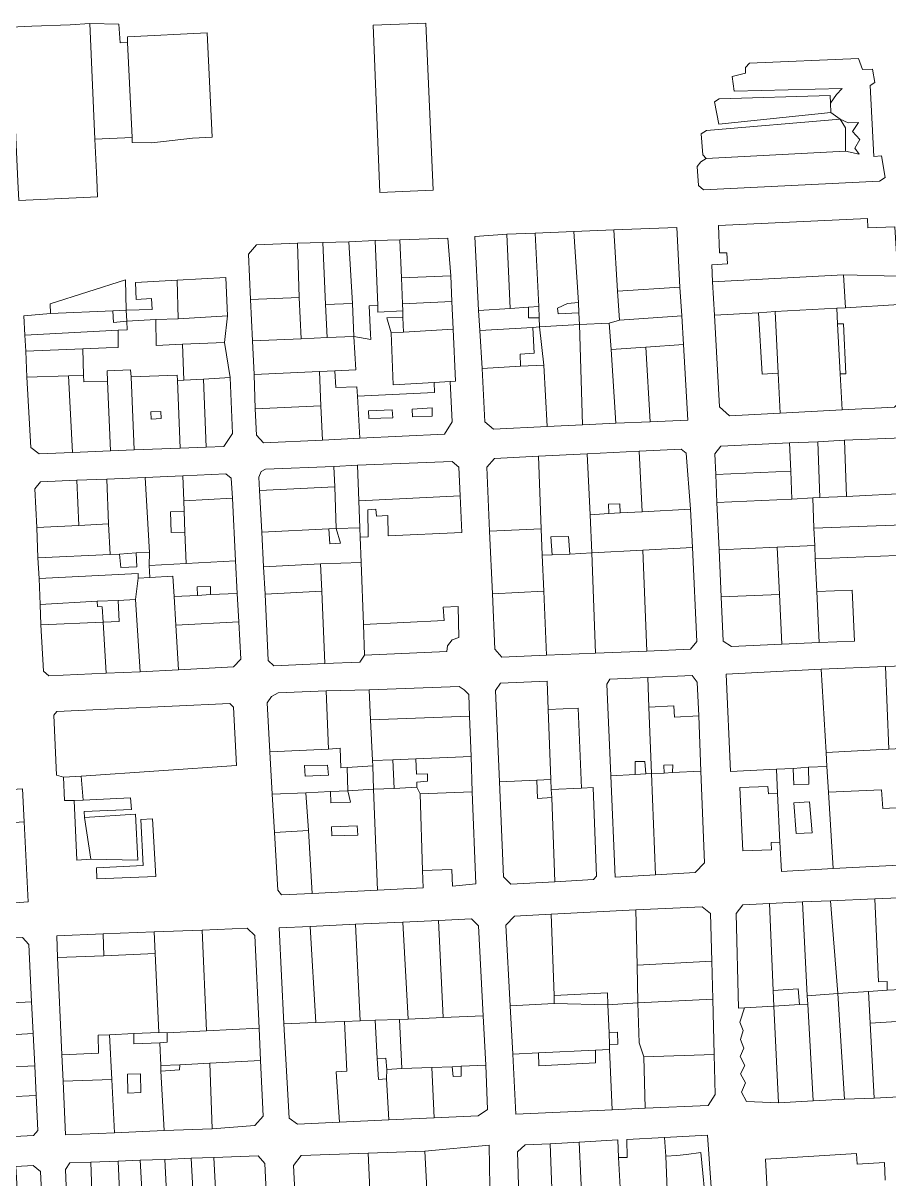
# Model space of a CAD drawing. Header units: inches. Extents: x 1138763 to 1140867, y 1050756 to 1053008.
# Drawn here: x 1139404.4 to 1139679.6, y 1052256.3 to 1052623.9 of the extents above; entities that cross this region are included whole.
import ezdxf

# ---------------------------------------------------------------- set-up
doc = ezdxf.new("R2010")
doc.units = ezdxf.units.IN
doc.header["$MEASUREMENT"] = 0
doc.layers.add('LimEdif_AM', color=44, linetype='Continuous', lineweight=5)

msp = doc.modelspace()

# ---------------------------------------------------------------- linework, layer by layer
at = {"layer": 'LimEdif_AM'}
for points in [[(1139425.56, 1052623.75), (1139427.19, 1052587), (1139427.81, 1052574.25), (1139428.06, 1052568.62), (1139403.06, 1052567.5), (1139402.69, 1052573.5), (1139400.44, 1052622.62), (1139407.19, 1052622.87), (1139419.31, 1052623.37), (1139425.56, 1052623.75)], [(1139425.56, 1052623.75), (1139434.81, 1052623.5), (1139435.19, 1052617.62), (1139437.56, 1052617.75), (1139439.06, 1052587.5), (1139427.19, 1052587), (1139425.56, 1052623.75)], [(1139517.81, 1052570), (1139515.69, 1052623.25), (1139532.44, 1052623.87), (1139534.69, 1052570.75), (1139517.81, 1052570)], [(1139437.56, 1052617.75), (1139437.56, 1052619.5), (1139462.94, 1052620.75), (1139464.44, 1052587.62), (1139458.19, 1052587.25), (1139445.31, 1052585.75), (1139439.06, 1052585.87), (1139439.06, 1052587.5), (1139437.56, 1052617.75)], [(1139661.19, 1052595.5), (1139661.06, 1052598.37), (1139662.94, 1052601.12), (1139664.81, 1052603.12), (1139630.44, 1052602.25), (1139629.81, 1052606.87), (1139634.06, 1052608), (1139634.06, 1052609.75), (1139635.31, 1052611.12), (1139669.94, 1052612.62), (1139671.19, 1052609.12), (1139674.44, 1052609.25), (1139675.19, 1052605), (1139673.69, 1052604), (1139674.81, 1052581.5), (1139677.31, 1052581.62), (1139678.44, 1052574.75), (1139676.69, 1052573.62), (1139620.69, 1052570.87), (1139619.06, 1052572.25), (1139618.69, 1052578.25), (1139619.81, 1052579.75), (1139621.56, 1052580.87), (1139665.81, 1052583.12), (1139670.19, 1052582.25), (1139668.81, 1052584.12), (1139670.44, 1052586.87), (1139668.06, 1052589.37), (1139669.94, 1052592.25), (1139666.69, 1052592.12), (1139664.19, 1052593.37), (1139661.19, 1052595.5)], [(1139661.19, 1052595.5), (1139625.56, 1052591.75), (1139624.19, 1052598.87), (1139625.69, 1052599.75), (1139660.94, 1052600.87), (1139661.06, 1052598.37), (1139661.19, 1052595.5)], [(1139664.19, 1052593.37), (1139665.81, 1052590.62), (1139665.81, 1052583.12), (1139621.56, 1052580.87), (1139620.44, 1052582), (1139619.94, 1052588.62), (1139621.69, 1052589.75), (1139664.19, 1052593.37)], [(1139664.19, 1052593.37), (1139666.69, 1052592.12), (1139669.94, 1052592.25), (1139668.06, 1052589.37), (1139670.44, 1052586.87), (1139668.81, 1052584.12), (1139670.19, 1052582.25), (1139665.81, 1052583.12), (1139665.81, 1052590.62), (1139664.19, 1052593.37)], [(1139682.44, 1052543.37), (1139665.19, 1052543.87), (1139623.56, 1052541.62), (1139623.31, 1052547), (1139628.31, 1052547.37), (1139628.06, 1052550.87), (1139625.81, 1052550.87), (1139625.44, 1052559.5), (1139672.81, 1052561.75), (1139672.94, 1052558.75), (1139681.56, 1052559.12), (1139682.44, 1052543.37)], [(1139559.19, 1052533.12), (1139549.19, 1052532.5), (1139547.94, 1052556), (1139558.19, 1052556.75), (1139559.19, 1052533.12)], [(1139558.19, 1052556.75), (1139567.19, 1052557.12), (1139568.31, 1052533.75), (1139565.06, 1052533.5), (1139559.19, 1052533.12), (1139558.19, 1052556.75)], [(1139567.19, 1052557.12), (1139579.44, 1052557.62), (1139580.94, 1052535), (1139577.44, 1052534.75), (1139574.31, 1052533.25), (1139574.44, 1052531.37), (1139581.06, 1052531.75), (1139581.31, 1052528), (1139568.56, 1052527.25), (1139568.44, 1052530.12), (1139568.31, 1052533.75), (1139567.19, 1052557.12)], [(1139579.44, 1052557.62), (1139592.19, 1052558.12), (1139593.31, 1052538.62), (1139593.94, 1052529.37), (1139590.69, 1052528.5), (1139581.31, 1052528), (1139581.06, 1052531.75), (1139580.94, 1052535), (1139579.44, 1052557.62)], [(1139592.19, 1052558.12), (1139612.19, 1052558.87), (1139613.19, 1052539.87), (1139593.31, 1052538.62), (1139592.19, 1052558.12)], [(1139492.19, 1052536.62), (1139476.69, 1052536), (1139476.06, 1052550.37), (1139478.56, 1052553.37), (1139491.56, 1052553.87), (1139492.19, 1052536.62)], [(1139491.56, 1052553.87), (1139499.69, 1052554.12), (1139500.56, 1052534.37), (1139501.06, 1052523.87), (1139492.81, 1052523.5), (1139492.19, 1052536.62), (1139491.56, 1052553.87)], [(1139499.69, 1052554.12), (1139507.94, 1052554.37), (1139509.06, 1052534.75), (1139500.56, 1052534.37), (1139499.69, 1052554.12)], [(1139507.94, 1052554.37), (1139516.31, 1052554.75), (1139517.19, 1052534.12), (1139514.44, 1052534), (1139514.81, 1052525), (1139514.94, 1052523.25), (1139509.56, 1052524.25), (1139509.06, 1052534.75), (1139507.94, 1052554.37)], [(1139516.31, 1052554.75), (1139524.19, 1052555), (1139524.69, 1052542.87), (1139524.94, 1052534.62), (1139525.06, 1052532.37), (1139517.19, 1052532), (1139517.19, 1052534.12), (1139516.31, 1052554.75)], [(1139524.19, 1052555), (1139539.44, 1052555.5), (1139540.31, 1052543.5), (1139524.69, 1052542.87), (1139524.19, 1052555)], [(1139437.19, 1052532.62), (1139432.94, 1052532.37), (1139413.06, 1052531.5), (1139412.94, 1052534.62), (1139436.94, 1052542.25), (1139437.19, 1052532.62)], [(1139437.19, 1052532.62), (1139445.44, 1052532.75), (1139445.19, 1052536.25), (1139440.31, 1052536), (1139440.06, 1052541.37), (1139453.31, 1052542.12), (1139453.69, 1052529.87), (1139446.56, 1052529.62), (1139437.31, 1052529.12), (1139437.19, 1052532.62)], [(1139453.31, 1052542.12), (1139468.81, 1052543), (1139469.31, 1052530.75), (1139453.69, 1052529.87), (1139453.31, 1052542.12)], [(1139540.31, 1052543.5), (1139540.69, 1052535.37), (1139524.94, 1052534.62), (1139524.69, 1052542.87), (1139540.31, 1052543.5)], [(1139665.19, 1052543.87), (1139665.81, 1052533.37), (1139663.06, 1052533.25), (1139643.44, 1052532.12), (1139638.19, 1052531.75), (1139624.19, 1052531), (1139623.56, 1052541.62), (1139665.19, 1052543.87)], [(1139682.44, 1052543.37), (1139682.94, 1052534.37), (1139665.81, 1052533.37), (1139665.19, 1052543.87), (1139682.44, 1052543.37)], [(1139613.19, 1052539.87), (1139613.81, 1052530.75), (1139593.94, 1052529.37), (1139593.31, 1052538.62), (1139613.19, 1052539.87)], [(1139492.19, 1052536.62), (1139492.81, 1052523.5), (1139477.31, 1052522.87), (1139476.69, 1052536), (1139492.19, 1052536.62)], [(1139509.06, 1052534.75), (1139509.56, 1052524.25), (1139501.06, 1052523.87), (1139500.56, 1052534.37), (1139509.06, 1052534.75)], [(1139525.06, 1052532.37), (1139525.06, 1052530.25), (1139520.06, 1052530.12), (1139521.44, 1052525.37), (1139522.06, 1052508.87), (1139535.06, 1052509.62), (1139535.19, 1052506.37), (1139510.69, 1052505.25), (1139510.44, 1052508.25), (1139503.81, 1052508), (1139503.44, 1052513.25), (1139510.19, 1052513.62), (1139509.56, 1052524.25), (1139514.94, 1052523.25), (1139514.81, 1052525), (1139514.44, 1052534), (1139517.19, 1052534.12), (1139517.19, 1052532), (1139525.06, 1052532.37)], [(1139540.69, 1052535.37), (1139541.06, 1052526.5), (1139525.31, 1052525.62), (1139525.06, 1052530.25), (1139525.06, 1052532.37), (1139524.94, 1052534.62), (1139540.69, 1052535.37)], [(1139568.31, 1052533.75), (1139568.44, 1052530.12), (1139565.06, 1052530.12), (1139565.06, 1052533.5), (1139568.31, 1052533.75)], [(1139581.06, 1052531.75), (1139574.44, 1052531.37), (1139574.31, 1052533.25), (1139577.44, 1052534.75), (1139580.94, 1052535), (1139581.06, 1052531.75)], [(1139682.94, 1052534.37), (1139684.56, 1052504.87), (1139681.44, 1052501.75), (1139664.81, 1052500.87), (1139664.19, 1052512.37), (1139665.94, 1052512.37), (1139665.19, 1052528.25), (1139663.31, 1052528.25), (1139663.06, 1052533.25), (1139665.81, 1052533.37), (1139682.94, 1052534.37)], [(1139432.94, 1052532.37), (1139433.06, 1052528.62), (1139437.31, 1052529.12), (1139437.44, 1052526.37), (1139434.56, 1052526.25), (1139404.94, 1052524.62), (1139404.56, 1052530.75), (1139413.06, 1052531.5), (1139432.94, 1052532.37)], [(1139437.19, 1052532.62), (1139437.31, 1052529.12), (1139433.06, 1052528.62), (1139432.94, 1052532.37), (1139437.19, 1052532.62)], [(1139469.31, 1052530.75), (1139468.44, 1052522.25), (1139455.06, 1052521.75), (1139452.94, 1052521.62), (1139446.69, 1052521.37), (1139446.56, 1052529.62), (1139453.69, 1052529.87), (1139469.31, 1052530.75)], [(1139525.31, 1052525.62), (1139521.44, 1052525.37), (1139520.06, 1052530.12), (1139525.06, 1052530.25), (1139525.31, 1052525.62)], [(1139565.06, 1052533.5), (1139565.06, 1052530.12), (1139568.44, 1052530.12), (1139568.56, 1052527.25), (1139566.44, 1052527.12), (1139549.56, 1052526.12), (1139549.19, 1052532.5), (1139559.19, 1052533.12), (1139565.06, 1052533.5)], [(1139613.81, 1052530.75), (1139614.31, 1052521.62), (1139602.31, 1052520.87), (1139591.31, 1052520.12), (1139590.69, 1052528.5), (1139593.94, 1052529.37), (1139613.81, 1052530.75)], [(1139638.19, 1052531.75), (1139639.31, 1052512.25), (1139644.44, 1052512.5), (1139645.06, 1052499.87), (1139628.94, 1052499), (1139625.81, 1052501.87), (1139624.19, 1052531), (1139638.19, 1052531.75)], [(1139643.44, 1052532.12), (1139644.44, 1052512.5), (1139639.31, 1052512.25), (1139638.19, 1052531.75), (1139643.44, 1052532.12)], [(1139663.06, 1052533.25), (1139663.31, 1052528.25), (1139664.19, 1052512.37), (1139664.81, 1052500.87), (1139645.06, 1052499.87), (1139644.44, 1052512.5), (1139643.44, 1052532.12), (1139663.06, 1052533.25)], [(1139434.56, 1052526.25), (1139434.56, 1052520.75), (1139430.81, 1052520.62), (1139423.31, 1052520.25), (1139405.19, 1052519.5), (1139404.94, 1052524.62), (1139434.56, 1052526.25)], [(1139446.56, 1052529.62), (1139446.69, 1052521.37), (1139452.94, 1052521.62), (1139455.06, 1052521.75), (1139455.44, 1052510.37), (1139453.44, 1052510.25), (1139453.31, 1052511.87), (1139438.69, 1052511.37), (1139438.56, 1052513.62), (1139431.06, 1052513.25), (1139431.19, 1052510), (1139423.69, 1052509.75), (1139423.56, 1052511.87), (1139423.31, 1052520.25), (1139430.81, 1052520.62), (1139434.56, 1052520.75), (1139434.56, 1052526.25), (1139437.44, 1052526.37), (1139437.31, 1052529.12), (1139446.56, 1052529.62)], [(1139541.06, 1052526.5), (1139541.81, 1052510), (1139540.19, 1052509.87), (1139535.06, 1052509.62), (1139522.06, 1052508.87), (1139521.44, 1052525.37), (1139525.31, 1052525.62), (1139541.06, 1052526.5)], [(1139566.44, 1052527.12), (1139566.81, 1052518.87), (1139562.44, 1052518.62), (1139562.56, 1052514.75), (1139550.31, 1052514), (1139549.56, 1052526.12), (1139566.44, 1052527.12)], [(1139568.56, 1052527.25), (1139569.94, 1052515.12), (1139562.56, 1052514.75), (1139562.44, 1052518.62), (1139566.81, 1052518.87), (1139566.44, 1052527.12), (1139568.56, 1052527.25)], [(1139581.31, 1052528), (1139582.19, 1052496.12), (1139570.94, 1052495.62), (1139569.94, 1052515.12), (1139568.56, 1052527.25), (1139581.31, 1052528)], [(1139590.69, 1052528.5), (1139591.31, 1052520.12), (1139592.81, 1052496.62), (1139582.19, 1052496.12), (1139581.31, 1052528), (1139590.69, 1052528.5)], [(1139663.31, 1052528.25), (1139665.19, 1052528.25), (1139665.94, 1052512.37), (1139664.19, 1052512.37), (1139663.31, 1052528.25)], [(1139509.56, 1052524.25), (1139510.19, 1052513.62), (1139503.44, 1052513.25), (1139498.56, 1052513.12), (1139477.81, 1052512.12), (1139477.31, 1052522.87), (1139492.81, 1052523.5), (1139501.06, 1052523.87), (1139509.56, 1052524.25)], [(1139423.31, 1052520.25), (1139423.56, 1052511.87), (1139418.81, 1052511.75), (1139405.56, 1052511.25), (1139405.19, 1052519.5), (1139423.31, 1052520.25)], [(1139468.44, 1052522.25), (1139470.19, 1052511.12), (1139461.69, 1052510.62), (1139455.44, 1052510.37), (1139455.06, 1052521.75), (1139468.44, 1052522.25)], [(1139602.31, 1052520.87), (1139603.69, 1052497.12), (1139592.81, 1052496.62), (1139591.31, 1052520.12), (1139602.31, 1052520.87)], [(1139614.31, 1052521.62), (1139615.69, 1052497.62), (1139603.69, 1052497.12), (1139602.31, 1052520.87), (1139614.31, 1052521.62)], [(1139418.81, 1052511.75), (1139420.06, 1052487.37), (1139409.44, 1052486.87), (1139406.81, 1052488.87), (1139405.56, 1052511.25), (1139418.81, 1052511.75)], [(1139423.56, 1052511.87), (1139423.69, 1052509.75), (1139431.19, 1052510), (1139432.19, 1052487.87), (1139420.06, 1052487.37), (1139418.81, 1052511.75), (1139423.56, 1052511.87)], [(1139438.69, 1052511.37), (1139439.69, 1052488.12), (1139432.19, 1052487.87), (1139431.19, 1052510), (1139431.06, 1052513.25), (1139438.56, 1052513.62), (1139438.69, 1052511.37)], [(1139453.44, 1052510.25), (1139454.31, 1052488.75), (1139439.69, 1052488.12), (1139438.69, 1052511.37), (1139453.31, 1052511.87), (1139453.44, 1052510.25)], [(1139498.56, 1052513.12), (1139499.06, 1052502.12), (1139478.19, 1052501.25), (1139477.81, 1052512.12), (1139498.56, 1052513.12)], [(1139503.44, 1052513.25), (1139503.81, 1052508), (1139510.44, 1052508.25), (1139510.69, 1052505.25), (1139511.44, 1052491.87), (1139499.56, 1052491.25), (1139499.06, 1052502.12), (1139498.56, 1052513.12), (1139503.44, 1052513.25)], [(1139569.94, 1052515.12), (1139570.94, 1052495.62), (1139553.94, 1052494.75), (1139551.19, 1052497.12), (1139550.31, 1052514), (1139562.56, 1052514.75), (1139569.94, 1052515.12)], [(1139461.69, 1052510.62), (1139462.56, 1052489), (1139454.31, 1052488.75), (1139453.44, 1052510.25), (1139455.44, 1052510.37), (1139461.69, 1052510.62)], [(1139470.19, 1052511.12), (1139470.94, 1052493.37), (1139468.19, 1052489.25), (1139462.56, 1052489), (1139461.69, 1052510.62), (1139470.19, 1052511.12)], [(1139540.19, 1052509.87), (1139540.81, 1052497.12), (1139538.31, 1052493.12), (1139511.44, 1052491.87), (1139510.69, 1052505.25), (1139535.19, 1052506.37), (1139535.06, 1052509.62), (1139540.19, 1052509.87)], [(1139499.06, 1052502.12), (1139499.56, 1052491.25), (1139480.81, 1052490.37), (1139478.56, 1052492.87), (1139478.19, 1052501.25), (1139499.06, 1052502.12)], [(1139514.31, 1052498.12), (1139521.94, 1052498.37), (1139521.69, 1052500.87), (1139514.19, 1052500.62), (1139514.31, 1052498.12)], [(1139514.31, 1052498.12), (1139514.19, 1052500.62), (1139521.69, 1052500.87), (1139521.94, 1052498.37), (1139514.31, 1052498.12)], [(1139528.19, 1052498.62), (1139534.44, 1052498.87), (1139534.44, 1052501.5), (1139528.06, 1052501.12), (1139528.19, 1052498.62)], [(1139528.19, 1052498.62), (1139528.06, 1052501.12), (1139534.44, 1052501.5), (1139534.44, 1052498.87), (1139528.19, 1052498.62)], [(1139445.06, 1052497.87), (1139448.31, 1052498.12), (1139448.19, 1052500.37), (1139444.94, 1052500.25), (1139445.06, 1052497.87)], [(1139445.06, 1052497.87), (1139444.94, 1052500.25), (1139448.19, 1052500.37), (1139448.31, 1052498.12), (1139445.06, 1052497.87)], [(1139648.44, 1052481.37), (1139624.56, 1052480.37), (1139624.31, 1052486.87), (1139626.19, 1052489.37), (1139648.06, 1052490.37), (1139648.44, 1052481.37)], [(1139648.06, 1052490.37), (1139657.06, 1052490.75), (1139657.69, 1052473), (1139655.44, 1052472.87), (1139648.81, 1052472.5), (1139648.44, 1052481.37), (1139648.06, 1052490.37)], [(1139657.06, 1052490.75), (1139665.56, 1052491.25), (1139666.19, 1052473.37), (1139657.69, 1052473), (1139657.06, 1052490.75)], [(1139665.56, 1052491.25), (1139683.94, 1052492), (1139685.94, 1052490.37), (1139686.56, 1052474.37), (1139666.19, 1052473.37), (1139665.56, 1052491.25)], [(1139569.06, 1052463), (1139552.69, 1052462.25), (1139551.81, 1052482.62), (1139554.19, 1052485.37), (1139568.19, 1052486.12), (1139569.06, 1052463)], [(1139568.19, 1052486.12), (1139583.69, 1052486.87), (1139584.69, 1052467.5), (1139585.19, 1052455.37), (1139578.19, 1052455), (1139577.81, 1052460.62), (1139572.19, 1052460.5), (1139572.56, 1052454.75), (1139569.44, 1052454.62), (1139569.06, 1052463), (1139568.19, 1052486.12)], [(1139583.69, 1052486.87), (1139600.19, 1052487.75), (1139601.19, 1052468.5), (1139594.19, 1052468.12), (1139594.06, 1052471), (1139590.44, 1052470.87), (1139590.56, 1052467.87), (1139584.69, 1052467.5), (1139583.69, 1052486.87)], [(1139600.19, 1052487.75), (1139613.56, 1052488.37), (1139615.19, 1052487.12), (1139616.56, 1052469.25), (1139601.19, 1052468.5), (1139600.19, 1052487.75)], [(1139503.44, 1052476.37), (1139479.56, 1052475.25), (1139479.31, 1052479.5), (1139480.06, 1052481.25), (1139481.44, 1052482), (1139503.19, 1052482.87), (1139503.44, 1052476.37)], [(1139503.19, 1052482.87), (1139510.69, 1052483.25), (1139511.06, 1052472), (1139511.44, 1052463.37), (1139503.94, 1052463.12), (1139503.44, 1052476.37), (1139503.19, 1052482.87)], [(1139510.69, 1052483.25), (1139540.81, 1052484.5), (1139542.94, 1052482.62), (1139543.31, 1052473.5), (1139511.06, 1052472), (1139510.69, 1052483.25)], [(1139422.06, 1052464.12), (1139408.69, 1052463.5), (1139408.06, 1052475.75), (1139409.94, 1052478), (1139421.44, 1052478.5), (1139422.06, 1052464.12)], [(1139421.44, 1052478.5), (1139430.94, 1052478.87), (1139431.56, 1052464.62), (1139422.06, 1052464.12), (1139421.44, 1052478.5)], [(1139430.94, 1052478.87), (1139443.19, 1052479.37), (1139444.56, 1052455.5), (1139440.31, 1052455.37), (1139435.06, 1052455), (1139432.06, 1052454.87), (1139431.56, 1052464.62), (1139430.94, 1052478.87)], [(1139443.19, 1052479.37), (1139455.19, 1052479.87), (1139455.44, 1052472), (1139455.56, 1052468.62), (1139451.19, 1052468.5), (1139451.44, 1052461.87), (1139455.81, 1052462), (1139456.19, 1052452), (1139444.44, 1052451.37), (1139444.56, 1052455.5), (1139443.19, 1052479.37)], [(1139455.19, 1052479.87), (1139468.81, 1052480.5), (1139470.56, 1052479.12), (1139470.94, 1052472.75), (1139455.44, 1052472), (1139455.19, 1052479.87)], [(1139648.44, 1052481.37), (1139648.81, 1052472.5), (1139624.94, 1052471.37), (1139624.56, 1052480.37), (1139648.44, 1052481.37)], [(1139503.44, 1052476.37), (1139503.94, 1052463.12), (1139501.56, 1052463), (1139480.31, 1052462), (1139479.56, 1052475.25), (1139503.44, 1052476.37)], [(1139470.94, 1052472.75), (1139471.94, 1052452.87), (1139456.19, 1052452), (1139455.81, 1052462), (1139455.56, 1052468.62), (1139455.44, 1052472), (1139470.94, 1052472.75)], [(1139543.31, 1052473.5), (1139543.81, 1052461.87), (1139520.44, 1052460.87), (1139520.31, 1052467.25), (1139516.69, 1052467.12), (1139516.56, 1052469.25), (1139513.94, 1052469.12), (1139514.06, 1052460.5), (1139511.56, 1052460.37), (1139511.44, 1052463.37), (1139511.06, 1052472), (1139543.31, 1052473.5)], [(1139655.44, 1052472.87), (1139655.81, 1052463.25), (1139656.06, 1052457.75), (1139644.06, 1052457.25), (1139625.69, 1052456.37), (1139624.94, 1052471.37), (1139648.81, 1052472.5), (1139655.44, 1052472.87)], [(1139686.56, 1052474.37), (1139686.94, 1052464.37), (1139655.81, 1052463.25), (1139655.44, 1052472.87), (1139657.69, 1052473), (1139666.19, 1052473.37), (1139686.56, 1052474.37)], [(1139455.81, 1052462), (1139451.44, 1052461.87), (1139451.19, 1052468.5), (1139455.56, 1052468.62), (1139455.81, 1052462)], [(1139616.56, 1052469.25), (1139617.19, 1052457.12), (1139601.44, 1052456.25), (1139585.19, 1052455.37), (1139584.69, 1052467.5), (1139590.56, 1052467.87), (1139594.19, 1052468.12), (1139601.19, 1052468.5), (1139616.56, 1052469.25)], [(1139594.19, 1052468.12), (1139590.56, 1052467.87), (1139590.44, 1052470.87), (1139594.06, 1052471), (1139594.19, 1052468.12)], [(1139431.56, 1052464.62), (1139432.06, 1052454.87), (1139409.06, 1052453.87), (1139408.69, 1052463.5), (1139422.06, 1052464.12), (1139431.56, 1052464.62)], [(1139686.94, 1052464.37), (1139687.31, 1052454.75), (1139656.19, 1052453.5), (1139656.06, 1052457.75), (1139655.81, 1052463.25), (1139686.94, 1052464.37)], [(1139511.44, 1052463.37), (1139511.56, 1052460.37), (1139511.81, 1052452.37), (1139498.94, 1052451.87), (1139480.81, 1052451), (1139480.31, 1052462), (1139501.56, 1052463), (1139501.94, 1052458.25), (1139505.31, 1052458.5), (1139503.94, 1052463.12), (1139511.44, 1052463.37)], [(1139503.94, 1052463.12), (1139505.31, 1052458.5), (1139501.94, 1052458.25), (1139501.56, 1052463), (1139503.94, 1052463.12)], [(1139569.06, 1052463), (1139569.44, 1052454.62), (1139569.94, 1052443.25), (1139553.56, 1052442.37), (1139552.69, 1052462.25), (1139569.06, 1052463)], [(1139578.19, 1052455), (1139572.56, 1052454.75), (1139572.19, 1052460.5), (1139577.81, 1052460.62), (1139578.19, 1052455)], [(1139617.19, 1052457.12), (1139618.56, 1052427.25), (1139616.56, 1052424.75), (1139602.69, 1052424.12), (1139601.44, 1052456.25), (1139617.19, 1052457.12)], [(1139644.06, 1052457.25), (1139644.81, 1052442.12), (1139626.31, 1052441.37), (1139625.69, 1052456.37), (1139644.06, 1052457.25)], [(1139656.06, 1052457.75), (1139656.19, 1052453.5), (1139656.69, 1052443.12), (1139657.44, 1052426.87), (1139645.56, 1052426.37), (1139644.81, 1052442.12), (1139644.06, 1052457.25), (1139656.06, 1052457.75)], [(1139444.56, 1052455.5), (1139444.44, 1052451.37), (1139444.69, 1052447.62), (1139440.94, 1052447.37), (1139440.94, 1052448.87), (1139409.44, 1052447.25), (1139409.06, 1052453.87), (1139432.06, 1052454.87), (1139435.06, 1052455), (1139435.44, 1052450.75), (1139440.56, 1052451), (1139440.31, 1052455.37), (1139444.56, 1052455.5)], [(1139440.31, 1052455.37), (1139440.56, 1052451), (1139435.44, 1052450.75), (1139435.06, 1052455), (1139440.31, 1052455.37)], [(1139471.94, 1052452.87), (1139472.44, 1052442.5), (1139463.94, 1052442.12), (1139463.94, 1052444.75), (1139459.69, 1052444.62), (1139459.81, 1052441.87), (1139452.44, 1052441.5), (1139451.94, 1052448), (1139444.69, 1052447.62), (1139444.44, 1052451.37), (1139456.19, 1052452), (1139471.94, 1052452.87)], [(1139585.19, 1052455.37), (1139586.31, 1052423.5), (1139570.81, 1052422.87), (1139569.94, 1052443.25), (1139569.44, 1052454.62), (1139572.56, 1052454.75), (1139578.19, 1052455), (1139585.19, 1052455.37)], [(1139601.44, 1052456.25), (1139602.69, 1052424.12), (1139586.31, 1052423.5), (1139585.19, 1052455.37), (1139601.44, 1052456.25)], [(1139498.94, 1052451.87), (1139499.31, 1052443.25), (1139481.31, 1052442.25), (1139480.81, 1052451), (1139498.94, 1052451.87)], [(1139511.81, 1052452.37), (1139512.56, 1052432.62), (1139512.94, 1052422.87), (1139511.44, 1052420.62), (1139500.31, 1052420.25), (1139499.31, 1052443.25), (1139498.94, 1052451.87), (1139511.81, 1052452.37)], [(1139440.94, 1052447.37), (1139440.06, 1052440.62), (1139434.56, 1052440.25), (1139427.94, 1052440), (1139409.81, 1052439), (1139409.44, 1052447.25), (1139440.94, 1052448.87), (1139440.94, 1052447.37)], [(1139444.69, 1052447.62), (1139451.94, 1052448), (1139452.44, 1052441.5), (1139452.94, 1052432.37), (1139453.81, 1052418.25), (1139441.56, 1052417.62), (1139440.06, 1052440.62), (1139440.94, 1052447.37), (1139444.69, 1052447.62)], [(1139472.44, 1052442.5), (1139472.94, 1052433.5), (1139452.94, 1052432.37), (1139452.44, 1052441.5), (1139459.81, 1052441.87), (1139463.94, 1052442.12), (1139472.44, 1052442.5)], [(1139463.94, 1052442.12), (1139459.81, 1052441.87), (1139459.69, 1052444.62), (1139463.94, 1052444.75), (1139463.94, 1052442.12)], [(1139499.31, 1052443.25), (1139500.31, 1052420.25), (1139484.06, 1052419.5), (1139482.31, 1052421.12), (1139481.31, 1052442.25), (1139499.31, 1052443.25)], [(1139569.94, 1052443.25), (1139570.81, 1052422.87), (1139556.56, 1052422.25), (1139554.31, 1052424.75), (1139553.56, 1052442.37), (1139569.94, 1052443.25)], [(1139644.81, 1052442.12), (1139645.56, 1052426.37), (1139629.56, 1052425.62), (1139626.94, 1052427.37), (1139626.31, 1052441.37), (1139644.81, 1052442.12)], [(1139656.69, 1052443.12), (1139667.94, 1052443.5), (1139668.69, 1052427.37), (1139657.44, 1052426.87), (1139656.69, 1052443.12)], [(1139427.94, 1052440), (1139428.06, 1052438.37), (1139429.56, 1052438.25), (1139429.81, 1052433.37), (1139410.06, 1052432.5), (1139409.81, 1052439), (1139427.94, 1052440)], [(1139434.56, 1052440.25), (1139434.94, 1052433.62), (1139429.81, 1052433.37), (1139429.56, 1052438.25), (1139428.06, 1052438.37), (1139427.94, 1052440), (1139434.56, 1052440.25)], [(1139440.06, 1052440.62), (1139441.56, 1052417.62), (1139430.81, 1052417.12), (1139429.81, 1052433.37), (1139434.94, 1052433.62), (1139434.56, 1052440.25), (1139440.06, 1052440.62)], [(1139512.56, 1052432.62), (1139538.19, 1052433.87), (1139537.94, 1052438.12), (1139542.69, 1052438.37), (1139542.94, 1052428.5), (1139540.81, 1052427.75), (1139539.31, 1052425.87), (1139539.06, 1052424), (1139512.94, 1052422.87), (1139512.56, 1052432.62)], [(1139429.81, 1052433.37), (1139430.81, 1052417.12), (1139412.56, 1052416.25), (1139410.81, 1052417.75), (1139410.06, 1052432.5), (1139429.81, 1052433.37)], [(1139472.94, 1052433.5), (1139473.56, 1052421.62), (1139471.31, 1052419.12), (1139453.81, 1052418.25), (1139452.94, 1052432.37), (1139472.94, 1052433.5)], [(1139603.31, 1052406.37), (1139602.94, 1052415.75), (1139617.06, 1052416.37), (1139618.69, 1052414.25), (1139619.19, 1052403.62), (1139611.44, 1052403.12), (1139611.31, 1052406.75), (1139603.31, 1052406.37)], [(1139659.69, 1052391.87), (1139659.94, 1052387.5), (1139654.06, 1052387.25), (1139649.19, 1052386.87), (1139643.94, 1052386.62), (1139629.31, 1052385.87), (1139627.94, 1052416.87), (1139658.06, 1052418.37), (1139659.69, 1052391.87)], [(1139658.06, 1052418.37), (1139678.56, 1052419.25), (1139679.56, 1052393), (1139659.69, 1052391.87), (1139658.06, 1052418.37)], [(1139678.56, 1052419.25), (1139687.06, 1052419.62), (1139688.44, 1052417.62), (1139689.56, 1052393.5), (1139679.56, 1052393), (1139678.56, 1052419.25)], [(1139514.44, 1052411.87), (1139543.06, 1052412.87), (1139544.56, 1052411.87), (1139546.06, 1052410.37), (1139546.31, 1052403.5), (1139514.81, 1052402.25), (1139514.44, 1052411.87)], [(1139571.31, 1052405.62), (1139572.19, 1052383.37), (1139567.69, 1052383.12), (1139555.81, 1052382.62), (1139554.56, 1052411.62), (1139556.19, 1052414), (1139570.94, 1052414.62), (1139571.31, 1052405.62)], [(1139603.31, 1052406.37), (1139604.19, 1052385.25), (1139602.31, 1052385.12), (1139602.06, 1052389), (1139598.94, 1052389), (1139598.94, 1052384.87), (1139591.19, 1052384.5), (1139589.94, 1052413.62), (1139590.94, 1052415.25), (1139602.94, 1052415.75), (1139603.31, 1052406.37)], [(1139501.44, 1052393), (1139482.81, 1052392.12), (1139481.94, 1052407.75), (1139483.31, 1052409.75), (1139485.44, 1052410.87), (1139500.69, 1052411.5), (1139501.44, 1052393)], [(1139500.69, 1052411.5), (1139514.44, 1052411.87), (1139514.81, 1052402.25), (1139515.44, 1052389.37), (1139515.56, 1052387.62), (1139507.44, 1052387.12), (1139505.44, 1052387), (1139505.19, 1052393.25), (1139501.44, 1052393), (1139500.69, 1052411.5)], [(1139422.81, 1052384.37), (1139417.19, 1052384.12), (1139414.94, 1052384.75), (1139414.19, 1052403.75), (1139415.06, 1052405), (1139470.06, 1052407.5), (1139471.31, 1052406.37), (1139472.19, 1052387.75), (1139422.81, 1052384.37)], [(1139571.31, 1052405.62), (1139580.81, 1052406), (1139581.94, 1052380.62), (1139572.31, 1052380.12), (1139572.19, 1052383.37), (1139571.31, 1052405.62)], [(1139619.19, 1052403.62), (1139619.81, 1052386), (1139610.81, 1052385.5), (1139610.94, 1052388), (1139608.06, 1052387.87), (1139608.19, 1052385.37), (1139604.19, 1052385.25), (1139603.31, 1052406.37), (1139611.31, 1052406.75), (1139611.44, 1052403.12), (1139619.19, 1052403.62)], [(1139546.31, 1052403.5), (1139546.81, 1052390.62), (1139529.19, 1052389.87), (1139521.94, 1052389.62), (1139515.44, 1052389.37), (1139514.81, 1052402.25), (1139546.31, 1052403.5)], [(1139501.44, 1052393), (1139505.19, 1052393.25), (1139505.44, 1052387), (1139507.44, 1052387.12), (1139507.56, 1052379.75), (1139502.06, 1052379.5), (1139494.31, 1052379.12), (1139483.56, 1052378.62), (1139482.81, 1052392.12), (1139501.44, 1052393)], [(1139546.81, 1052390.62), (1139547.19, 1052379.37), (1139530.56, 1052378.75), (1139529.56, 1052380.87), (1139529.56, 1052382.5), (1139532.94, 1052382.75), (1139532.94, 1052385.12), (1139529.44, 1052385), (1139529.19, 1052389.87), (1139546.81, 1052390.62)], [(1139689.56, 1052393.5), (1139690.56, 1052374.75), (1139677.69, 1052374.12), (1139677.31, 1052380), (1139660.44, 1052379.25), (1139659.94, 1052387.5), (1139659.69, 1052391.87), (1139679.56, 1052393), (1139689.56, 1052393.5)], [(1139494.06, 1052384.37), (1139501.44, 1052384.75), (1139501.19, 1052387.87), (1139493.81, 1052387.75), (1139494.06, 1052384.37)], [(1139494.06, 1052384.37), (1139493.81, 1052387.75), (1139501.19, 1052387.87), (1139501.44, 1052384.75), (1139494.06, 1052384.37)], [(1139515.56, 1052387.62), (1139515.81, 1052380.25), (1139507.56, 1052379.75), (1139507.44, 1052387.12), (1139515.56, 1052387.62)], [(1139521.94, 1052389.62), (1139522.31, 1052380.5), (1139515.81, 1052380.25), (1139515.56, 1052387.62), (1139515.44, 1052389.37), (1139521.94, 1052389.62)], [(1139529.19, 1052389.87), (1139529.44, 1052385), (1139532.94, 1052385.12), (1139532.94, 1052382.75), (1139529.56, 1052382.5), (1139529.56, 1052380.87), (1139522.31, 1052380.5), (1139521.94, 1052389.62), (1139529.19, 1052389.87)], [(1139602.31, 1052385.12), (1139598.94, 1052384.87), (1139598.94, 1052389), (1139602.06, 1052389), (1139602.31, 1052385.12)], [(1139610.81, 1052385.5), (1139608.19, 1052385.37), (1139608.06, 1052387.87), (1139610.94, 1052388), (1139610.81, 1052385.5)], [(1139659.94, 1052387.5), (1139660.44, 1052379.25), (1139661.94, 1052355), (1139645.44, 1052354.12), (1139644.94, 1052363.37), (1139644.19, 1052378.87), (1139643.94, 1052386.62), (1139649.19, 1052386.87), (1139649.44, 1052381.62), (1139654.19, 1052381.87), (1139654.06, 1052387.25), (1139659.94, 1052387.5)], [(1139654.06, 1052387.25), (1139654.19, 1052381.87), (1139649.44, 1052381.62), (1139649.19, 1052386.87), (1139654.06, 1052387.25)], [(1139422.81, 1052384.37), (1139423.44, 1052376.75), (1139420.56, 1052376.62), (1139417.56, 1052376.62), (1139417.19, 1052384.12), (1139422.81, 1052384.37)], [(1139567.69, 1052383.12), (1139567.94, 1052377.25), (1139572.44, 1052377.62), (1139573.44, 1052350.75), (1139559.44, 1052350), (1139557.06, 1052352.37), (1139555.81, 1052382.62), (1139567.69, 1052383.12)], [(1139572.19, 1052383.37), (1139572.31, 1052380.12), (1139572.44, 1052377.62), (1139567.94, 1052377.25), (1139567.69, 1052383.12), (1139572.19, 1052383.37)], [(1139604.19, 1052385.25), (1139605.44, 1052353), (1139592.56, 1052352.25), (1139591.19, 1052384.5), (1139598.94, 1052384.87), (1139602.31, 1052385.12), (1139604.19, 1052385.25)], [(1139619.81, 1052386), (1139621.06, 1052356.87), (1139618.06, 1052353.75), (1139605.44, 1052353), (1139604.19, 1052385.25), (1139608.19, 1052385.37), (1139610.81, 1052385.5), (1139619.81, 1052386)], [(1139404.19, 1052380.37), (1139404.69, 1052369.87), (1139375.19, 1052368), (1139373.06, 1052367.87), (1139372.81, 1052373.5), (1139372.69, 1052378.37), (1139404.19, 1052380.37)], [(1139515.81, 1052380.25), (1139517.06, 1052348.12), (1139496.31, 1052347.12), (1139495.06, 1052367.12), (1139494.31, 1052379.12), (1139502.06, 1052379.5), (1139502.19, 1052375.87), (1139508.44, 1052376.12), (1139507.56, 1052379.75), (1139515.81, 1052380.25)], [(1139507.56, 1052379.75), (1139508.44, 1052376.12), (1139502.19, 1052375.87), (1139502.06, 1052379.5), (1139507.56, 1052379.75)], [(1139529.56, 1052380.87), (1139530.56, 1052378.75), (1139531.31, 1052354.37), (1139531.56, 1052348.87), (1139517.06, 1052348.12), (1139515.81, 1052380.25), (1139522.31, 1052380.5), (1139529.56, 1052380.87)], [(1139547.19, 1052379.37), (1139548.31, 1052350.12), (1139540.94, 1052349.37), (1139540.69, 1052354.75), (1139531.31, 1052354.37), (1139530.56, 1052378.75), (1139547.19, 1052379.37)], [(1139581.94, 1052380.62), (1139585.56, 1052380.75), (1139586.69, 1052352.62), (1139585.69, 1052351.5), (1139573.44, 1052350.75), (1139572.44, 1052377.62), (1139572.31, 1052380.12), (1139581.94, 1052380.62)], [(1139644.94, 1052363.37), (1139642.19, 1052363.25), (1139642.31, 1052361), (1139633.19, 1052360.62), (1139632.19, 1052380.75), (1139641.19, 1052381.12), (1139641.31, 1052378.75), (1139644.19, 1052378.87), (1139644.94, 1052363.37)], [(1139690.56, 1052374.75), (1139691.31, 1052359.37), (1139689.06, 1052356.37), (1139661.94, 1052355), (1139660.44, 1052379.25), (1139677.31, 1052380), (1139677.69, 1052374.12), (1139690.56, 1052374.75)], [(1139423.44, 1052376.75), (1139438.56, 1052377.5), (1139438.81, 1052373.75), (1139423.81, 1052373.12), (1139423.94, 1052371.25), (1139425.94, 1052358), (1139421.44, 1052357.62), (1139420.56, 1052376.62), (1139423.44, 1052376.75)], [(1139494.31, 1052379.12), (1139495.06, 1052367.12), (1139484.31, 1052366.5), (1139483.56, 1052378.62), (1139494.31, 1052379.12)], [(1139650.19, 1052366.12), (1139655.19, 1052366.37), (1139654.44, 1052376.25), (1139649.44, 1052375.87), (1139650.19, 1052366.12)], [(1139650.19, 1052366.12), (1139649.44, 1052375.87), (1139654.44, 1052376.25), (1139655.19, 1052366.37), (1139650.19, 1052366.12)], [(1139423.94, 1052371.25), (1139440.06, 1052372.25), (1139440.81, 1052357.62), (1139425.94, 1052358), (1139423.94, 1052371.25)], [(1139404.69, 1052369.87), (1139405.94, 1052344.37), (1139379.56, 1052342.37), (1139376.19, 1052345.37), (1139375.19, 1052368), (1139404.69, 1052369.87)], [(1139427.81, 1052351.75), (1139427.69, 1052355.25), (1139442.56, 1052356), (1139441.81, 1052370.62), (1139445.56, 1052370.87), (1139446.56, 1052352.5), (1139427.81, 1052351.75)], [(1139502.56, 1052365.37), (1139510.81, 1052365.62), (1139510.56, 1052368.62), (1139502.44, 1052368.25), (1139502.56, 1052365.37)], [(1139502.56, 1052365.37), (1139502.44, 1052368.25), (1139510.56, 1052368.62), (1139510.81, 1052365.62), (1139502.56, 1052365.37)], [(1139495.06, 1052367.12), (1139496.31, 1052347.12), (1139486.56, 1052346.62), (1139485.31, 1052348.12), (1139484.31, 1052366.5), (1139495.06, 1052367.12)], [(1139599.19, 1052341.87), (1139620.31, 1052342.87), (1139622.94, 1052340.75), (1139623.31, 1052325.5), (1139599.56, 1052324.25), (1139599.19, 1052341.87)], [(1139642.81, 1052316.25), (1139643.06, 1052311.25), (1139633.69, 1052310.75), (1139631.81, 1052310.62), (1139631.06, 1052340.75), (1139633.19, 1052343.5), (1139641.69, 1052343.87), (1139642.81, 1052316.25)], [(1139641.69, 1052343.87), (1139652.19, 1052344.37), (1139653.69, 1052314.5), (1139653.81, 1052311.87), (1139651.19, 1052311.75), (1139650.81, 1052316.75), (1139642.81, 1052316.25), (1139641.69, 1052343.87)], [(1139652.19, 1052344.37), (1139661.06, 1052344.75), (1139663.44, 1052315.25), (1139653.69, 1052314.5), (1139652.19, 1052344.37)], [(1139661.06, 1052344.75), (1139675.19, 1052345.37), (1139676.31, 1052319), (1139679.06, 1052319.12), (1139679.06, 1052316.37), (1139673.19, 1052315.87), (1139663.44, 1052315.25), (1139661.06, 1052344.75)], [(1139675.19, 1052345.37), (1139693.06, 1052346.12), (1139693.19, 1052343), (1139694.31, 1052319.5), (1139688.06, 1052319.12), (1139688.19, 1052316.75), (1139679.06, 1052316.37), (1139679.06, 1052319.12), (1139676.31, 1052319), (1139675.19, 1052345.37)], [(1139536.44, 1052338.5), (1139546.94, 1052339), (1139549.19, 1052336.75), (1139550.69, 1052308.12), (1139537.94, 1052307.62), (1139536.44, 1052338.5)], [(1139573.19, 1052314.62), (1139573.19, 1052312.12), (1139559.19, 1052311.37), (1139557.81, 1052337), (1139560.56, 1052339.87), (1139572.31, 1052340.5), (1139573.19, 1052314.62)], [(1139572.31, 1052340.5), (1139599.19, 1052341.87), (1139599.56, 1052324.25), (1139599.81, 1052312.25), (1139590.31, 1052311.62), (1139590.19, 1052315.5), (1139573.19, 1052314.62), (1139572.31, 1052340.5)], [(1139446.06, 1052334.87), (1139461.31, 1052335.37), (1139462.69, 1052303.37), (1139450.19, 1052302.75), (1139447.56, 1052302.87), (1139446.31, 1052328), (1139446.06, 1052334.87)], [(1139461.31, 1052335.37), (1139475.56, 1052336), (1139478.06, 1052333.75), (1139479.44, 1052304.25), (1139462.69, 1052303.37), (1139461.31, 1052335.37)], [(1139497.44, 1052306), (1139487.31, 1052305.62), (1139485.81, 1052336.12), (1139495.69, 1052336.62), (1139497.44, 1052306)], [(1139495.69, 1052336.62), (1139510.06, 1052337.37), (1139511.56, 1052306.62), (1139506.56, 1052306.37), (1139497.44, 1052306), (1139495.69, 1052336.62)], [(1139510.06, 1052337.37), (1139525.06, 1052338), (1139526.81, 1052307.12), (1139524.06, 1052307), (1139516.31, 1052306.75), (1139511.56, 1052306.62), (1139510.06, 1052337.37)], [(1139525.06, 1052338), (1139536.44, 1052338.5), (1139537.94, 1052307.62), (1139526.81, 1052307.12), (1139525.06, 1052338)], [(1139390.06, 1052332.5), (1139404.19, 1052333.12), (1139406.19, 1052330.87), (1139407.06, 1052312.62), (1139390.94, 1052311.75), (1139390.06, 1052332.5)], [(1139430.06, 1052327.25), (1139415.31, 1052326.75), (1139415.06, 1052333.62), (1139429.81, 1052334.25), (1139430.06, 1052327.25)], [(1139429.81, 1052334.25), (1139446.06, 1052334.87), (1139446.31, 1052328), (1139430.06, 1052327.25), (1139429.81, 1052334.25)], [(1139446.31, 1052328), (1139447.56, 1052302.87), (1139439.56, 1052302.5), (1139431.81, 1052302.12), (1139428.19, 1052302), (1139428.31, 1052296.25), (1139416.69, 1052295.75), (1139415.31, 1052326.75), (1139430.06, 1052327.25), (1139446.31, 1052328)], [(1139623.31, 1052325.5), (1139623.69, 1052313.5), (1139599.81, 1052312.25), (1139599.56, 1052324.25), (1139623.31, 1052325.5)], [(1139651.19, 1052311.75), (1139643.06, 1052311.25), (1139642.81, 1052316.25), (1139650.81, 1052316.75), (1139651.19, 1052311.75)], [(1139694.31, 1052319.5), (1139693.19, 1052307.12), (1139683.81, 1052306.5), (1139673.69, 1052305.87), (1139673.19, 1052315.87), (1139679.06, 1052316.37), (1139688.19, 1052316.75), (1139688.06, 1052319.12), (1139694.31, 1052319.5)], [(1139573.19, 1052314.62), (1139590.19, 1052315.5), (1139590.31, 1052311.62), (1139573.19, 1052312.12), (1139573.19, 1052314.62)], [(1139623.69, 1052313.5), (1139624.06, 1052295.87), (1139601.69, 1052295.12), (1139600.19, 1052299.62), (1139599.81, 1052312.25), (1139623.69, 1052313.5)], [(1139663.44, 1052315.25), (1139665.56, 1052281.62), (1139655.56, 1052281.12), (1139653.81, 1052311.87), (1139653.69, 1052314.5), (1139663.44, 1052315.25)], [(1139673.19, 1052315.87), (1139673.69, 1052305.87), (1139674.94, 1052282), (1139665.56, 1052281.62), (1139663.44, 1052315.25), (1139673.19, 1052315.87)], [(1139407.06, 1052312.62), (1139407.56, 1052302.5), (1139391.31, 1052301.62), (1139390.94, 1052311.75), (1139407.06, 1052312.62)], [(1139590.31, 1052311.62), (1139590.69, 1052302.75), (1139590.81, 1052299), (1139590.81, 1052297.5), (1139586.31, 1052297.25), (1139568.19, 1052296.37), (1139560.06, 1052296), (1139559.19, 1052311.37), (1139573.19, 1052312.12), (1139590.31, 1052311.62)], [(1139599.81, 1052312.25), (1139600.19, 1052299.62), (1139601.69, 1052295.12), (1139602.19, 1052278.75), (1139591.69, 1052278.25), (1139590.81, 1052297.5), (1139590.81, 1052299), (1139593.44, 1052299.12), (1139593.31, 1052303), (1139590.69, 1052302.75), (1139590.31, 1052311.62), (1139599.81, 1052312.25)], [(1139643.06, 1052311.25), (1139644.56, 1052280.5), (1139634.31, 1052280.87), (1139632.81, 1052283.87), (1139634.06, 1052286.87), (1139632.44, 1052289.75), (1139633.81, 1052292.37), (1139632.31, 1052295.25), (1139633.56, 1052297.87), (1139632.44, 1052300.62), (1139633.31, 1052303.5), (1139632.19, 1052306.12), (1139633.69, 1052310.75), (1139643.06, 1052311.25)], [(1139653.81, 1052311.87), (1139655.56, 1052281.12), (1139644.56, 1052280.5), (1139643.06, 1052311.25), (1139651.19, 1052311.75), (1139653.81, 1052311.87)], [(1139506.56, 1052306.37), (1139507.31, 1052290.62), (1139503.94, 1052290.37), (1139504.94, 1052274.37), (1139491.56, 1052273.75), (1139488.94, 1052275.62), (1139487.31, 1052305.62), (1139497.44, 1052306), (1139506.56, 1052306.37)], [(1139516.31, 1052306.75), (1139516.94, 1052294.62), (1139517.31, 1052287.87), (1139519.94, 1052288.12), (1139520.69, 1052275.12), (1139504.94, 1052274.37), (1139503.94, 1052290.37), (1139507.31, 1052290.62), (1139506.56, 1052306.37), (1139511.56, 1052306.62), (1139516.31, 1052306.75)], [(1139524.06, 1052307), (1139524.81, 1052291.37), (1139520.06, 1052291.12), (1139519.69, 1052294.75), (1139516.94, 1052294.62), (1139516.31, 1052306.75), (1139524.06, 1052307)], [(1139550.69, 1052308.12), (1139551.44, 1052292.5), (1139543.69, 1052292.12), (1139540.81, 1052292), (1139534.31, 1052291.75), (1139524.81, 1052291.37), (1139524.06, 1052307), (1139526.81, 1052307.12), (1139537.94, 1052307.62), (1139550.69, 1052308.12)], [(1139683.81, 1052306.5), (1139684.81, 1052282.5), (1139674.94, 1052282), (1139673.69, 1052305.87), (1139683.81, 1052306.5)], [(1139407.56, 1052302.5), (1139408.06, 1052292.25), (1139390.44, 1052291.37), (1139391.31, 1052301.62), (1139407.56, 1052302.5)], [(1139431.81, 1052302.12), (1139432.56, 1052287.87), (1139417.06, 1052287.37), (1139416.69, 1052295.75), (1139428.31, 1052296.25), (1139428.19, 1052302), (1139431.81, 1052302.12)], [(1139439.56, 1052302.5), (1139439.56, 1052299.25), (1139447.81, 1052299.62), (1139448.19, 1052292.37), (1139448.19, 1052290.62), (1139449.19, 1052271.75), (1139433.44, 1052271), (1139432.56, 1052287.87), (1139431.81, 1052302.12), (1139439.56, 1052302.5)], [(1139450.19, 1052302.75), (1139450.19, 1052299.75), (1139447.81, 1052299.62), (1139439.56, 1052299.25), (1139439.56, 1052302.5), (1139447.56, 1052302.87), (1139450.19, 1052302.75)], [(1139479.44, 1052304.25), (1139479.81, 1052294), (1139463.69, 1052293.12), (1139454.19, 1052292.62), (1139448.19, 1052292.37), (1139447.81, 1052299.62), (1139450.19, 1052299.75), (1139450.19, 1052302.75), (1139462.69, 1052303.37), (1139479.44, 1052304.25)], [(1139590.81, 1052299), (1139590.69, 1052302.75), (1139593.31, 1052303), (1139593.44, 1052299.12), (1139590.81, 1052299)], [(1139520.06, 1052291.12), (1139519.94, 1052288.12), (1139517.31, 1052287.87), (1139516.94, 1052294.62), (1139519.69, 1052294.75), (1139520.06, 1052291.12)], [(1139590.81, 1052297.5), (1139591.69, 1052278.25), (1139561.06, 1052276.87), (1139560.06, 1052296), (1139568.19, 1052296.37), (1139568.31, 1052292.25), (1139586.31, 1052293.25), (1139586.31, 1052297.25), (1139590.81, 1052297.5)], [(1139586.31, 1052297.25), (1139586.31, 1052293.25), (1139568.31, 1052292.25), (1139568.19, 1052296.37), (1139586.31, 1052297.25)], [(1139624.06, 1052295.87), (1139624.44, 1052283.12), (1139622.19, 1052279.62), (1139602.19, 1052278.75), (1139601.69, 1052295.12), (1139624.06, 1052295.87)], [(1139408.06, 1052292.25), (1139408.56, 1052282.87), (1139390.81, 1052282), (1139390.44, 1052291.37), (1139408.06, 1052292.25)], [(1139463.69, 1052293.12), (1139464.44, 1052272.25), (1139449.19, 1052271.75), (1139448.19, 1052290.62), (1139454.06, 1052291), (1139454.19, 1052292.62), (1139463.69, 1052293.12)], [(1139454.19, 1052292.62), (1139454.06, 1052291), (1139448.19, 1052290.62), (1139448.19, 1052292.37), (1139454.19, 1052292.62)], [(1139479.81, 1052294), (1139480.69, 1052276.25), (1139478.06, 1052273.25), (1139464.44, 1052272.25), (1139463.69, 1052293.12), (1139479.81, 1052294)], [(1139534.31, 1052291.75), (1139535.06, 1052275.75), (1139520.69, 1052275.12), (1139519.94, 1052288.12), (1139520.06, 1052291.12), (1139524.81, 1052291.37), (1139534.31, 1052291.75)], [(1139551.44, 1052292.5), (1139552.06, 1052278.37), (1139549.06, 1052276.37), (1139535.06, 1052275.75), (1139534.31, 1052291.75), (1139540.81, 1052292), (1139541.06, 1052288.87), (1139543.69, 1052289), (1139543.69, 1052292.12), (1139551.44, 1052292.5)], [(1139543.69, 1052292.12), (1139543.69, 1052289), (1139541.06, 1052288.87), (1139540.81, 1052292), (1139543.69, 1052292.12)], [(1139432.56, 1052287.87), (1139433.44, 1052271), (1139417.81, 1052270.37), (1139417.06, 1052287.37), (1139432.56, 1052287.87)], [(1139437.69, 1052283.62), (1139441.81, 1052283.75), (1139441.69, 1052289.75), (1139437.56, 1052289.62), (1139437.69, 1052283.62)], [(1139437.69, 1052283.62), (1139437.56, 1052289.62), (1139441.69, 1052289.75), (1139441.81, 1052283.75), (1139437.69, 1052283.62)], [(1139408.56, 1052282.87), (1139409.06, 1052271.75), (1139407.69, 1052270.12), (1139391.44, 1052269.25), (1139390.81, 1052282), (1139408.56, 1052282.87)], [(1139608.69, 1052263.5), (1139609.19, 1052252.87), (1139609.56, 1052244.87), (1139594.69, 1052244), (1139593.69, 1052263.12), (1139596.44, 1052263.12), (1139596.31, 1052268.87), (1139608.31, 1052269.5), (1139608.69, 1052263.5)], [(1139608.69, 1052263.5), (1139608.31, 1052269.5), (1139621.94, 1052270.25), (1139623.69, 1052246.12), (1139621.69, 1052246), (1139619.81, 1052264.75), (1139615.31, 1052264.12), (1139612.19, 1052263.75), (1139608.69, 1052263.5)], [(1139532.06, 1052265.12), (1139552.56, 1052267), (1139552.81, 1052253.87), (1139539.94, 1052253.37), (1139532.69, 1052253), (1139532.06, 1052265.12)], [(1139572.81, 1052244.62), (1139573.06, 1052237.12), (1139562.44, 1052236.62), (1139561.56, 1052264.87), (1139563.94, 1052267.12), (1139571.94, 1052267.5), (1139572.81, 1052244.62)], [(1139571.94, 1052267.5), (1139581.19, 1052268), (1139582.19, 1052245.12), (1139572.81, 1052244.62), (1139571.94, 1052267.5)], [(1139581.19, 1052268), (1139593.44, 1052268.75), (1139593.69, 1052263.12), (1139594.69, 1052244), (1139588.31, 1052244.62), (1139588.56, 1052237.87), (1139586.81, 1052237.87), (1139582.56, 1052237.62), (1139582.19, 1052245.12), (1139581.19, 1052268)], [(1139426.31, 1052249.25), (1139418.31, 1052248.75), (1139417.81, 1052259.25), (1139419.19, 1052261.37), (1139425.94, 1052261.62), (1139426.31, 1052249.25)], [(1139425.94, 1052261.62), (1139434.56, 1052262), (1139435.56, 1052240.5), (1139432.19, 1052240.37), (1139432.31, 1052237.5), (1139435.69, 1052237.62), (1139435.94, 1052234.12), (1139426.94, 1052233.62), (1139426.31, 1052249.25), (1139425.94, 1052261.62)], [(1139434.56, 1052262), (1139441.56, 1052262.25), (1139443.06, 1052235.62), (1139441.19, 1052235.75), (1139441.44, 1052230.62), (1139436.06, 1052230.37), (1139435.94, 1052234.12), (1139435.69, 1052237.62), (1139435.56, 1052240.5), (1139434.56, 1052262)], [(1139441.56, 1052262.25), (1139449.44, 1052262.5), (1139451.06, 1052231.12), (1139443.31, 1052230.75), (1139443.06, 1052235.62), (1139441.56, 1052262.25)], [(1139449.44, 1052262.5), (1139457.81, 1052262.87), (1139459.19, 1052237.12), (1139457.19, 1052237), (1139457.31, 1052231.37), (1139451.06, 1052231.12), (1139449.44, 1052262.5)], [(1139457.81, 1052262.87), (1139465.06, 1052263.12), (1139465.81, 1052247.12), (1139466.56, 1052231.75), (1139459.44, 1052231.5), (1139459.19, 1052237.12), (1139457.81, 1052262.87)], [(1139465.06, 1052263.12), (1139479.06, 1052263.62), (1139481.19, 1052261.25), (1139481.81, 1052247.87), (1139465.81, 1052247.12), (1139465.06, 1052263.12)], [(1139515.31, 1052236.75), (1139515.44, 1052235), (1139491.69, 1052233.87), (1139490.31, 1052260.62), (1139492.81, 1052263.75), (1139514.06, 1052264.5), (1139515.31, 1052236.75)], [(1139514.06, 1052264.5), (1139532.06, 1052265.12), (1139532.69, 1052253), (1139532.94, 1052246.37), (1139533.31, 1052241.12), (1139533.44, 1052237.62), (1139515.31, 1052236.75), (1139514.06, 1052264.5)], [(1139608.69, 1052263.5), (1139612.19, 1052263.75), (1139615.31, 1052264.12), (1139619.81, 1052264.75), (1139621.69, 1052246), (1139621.69, 1052244.12), (1139614.56, 1052243.75), (1139614.06, 1052253.12), (1139609.19, 1052252.87), (1139608.69, 1052263.5)], [(1139641.19, 1052248.75), (1139640.44, 1052262.62), (1139669.31, 1052264.37), (1139669.56, 1052261), (1139678.19, 1052261.5), (1139678.44, 1052255.87)], [(1139402.06, 1052260.25), (1139407.56, 1052260.62), (1139409.94, 1052258.62), (1139410.44, 1052247.87), (1139402.81, 1052247.5), (1139402.06, 1052260.25)]]:
    msp.add_lwpolyline(points, dxfattribs=at)

doc.saveas('drawing.dxf')
